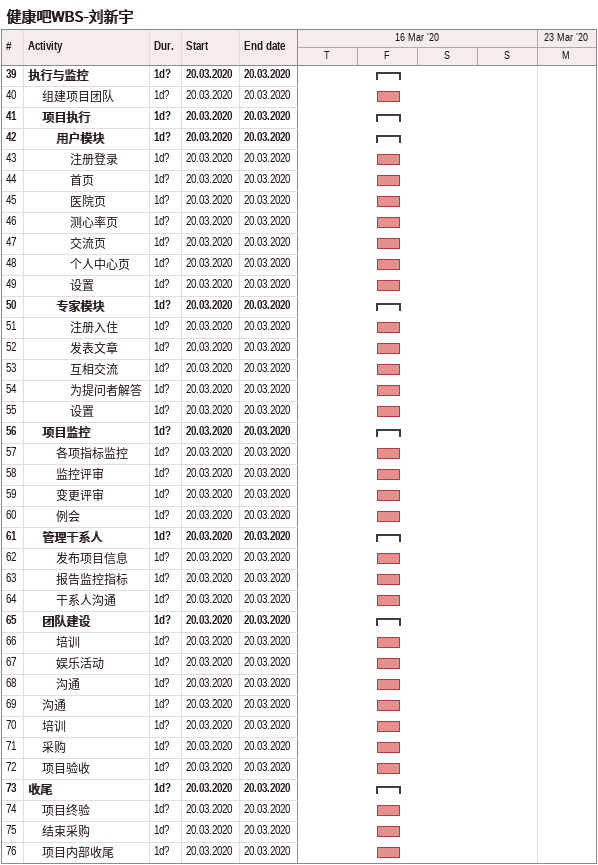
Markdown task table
健康吧WBS-刘新宇

| ID | Level | Task | Duration | Start | Finish |
|---|---|---|---|---|---|
| 39 | 1 | **执行与监控** | 1d? | 2020-03-20 | 2020-03-20 |
| 40 | 2 | 组建项目团队 | 1d? | 2020-03-20 | 2020-03-20 |
| 41 | 2 | **项目执行** | 1d? | 2020-03-20 | 2020-03-20 |
| 42 | 3 | **用户模块** | 1d? | 2020-03-20 | 2020-03-20 |
| 43 | 4 | 注册登录 | 1d? | 2020-03-20 | 2020-03-20 |
| 44 | 4 | 首页 | 1d? | 2020-03-20 | 2020-03-20 |
| 45 | 4 | 医院页 | 1d? | 2020-03-20 | 2020-03-20 |
| 46 | 4 | 测心率页 | 1d? | 2020-03-20 | 2020-03-20 |
| 47 | 4 | 交流页 | 1d? | 2020-03-20 | 2020-03-20 |
| 48 | 4 | 个人中心页 | 1d? | 2020-03-20 | 2020-03-20 |
| 49 | 4 | 设置 | 1d? | 2020-03-20 | 2020-03-20 |
| 50 | 3 | **专家模块** | 1d? | 2020-03-20 | 2020-03-20 |
| 51 | 4 | 注册入住 | 1d? | 2020-03-20 | 2020-03-20 |
| 52 | 4 | 发表文章 | 1d? | 2020-03-20 | 2020-03-20 |
| 53 | 4 | 互相交流 | 1d? | 2020-03-20 | 2020-03-20 |
| 54 | 4 | 为提问者解答 | 1d? | 2020-03-20 | 2020-03-20 |
| 55 | 4 | 设置 | 1d? | 2020-03-20 | 2020-03-20 |
| 56 | 2 | **项目监控** | 1d? | 2020-03-20 | 2020-03-20 |
| 57 | 3 | 各项指标监控 | 1d? | 2020-03-20 | 2020-03-20 |
| 58 | 3 | 监控评审 | 1d? | 2020-03-20 | 2020-03-20 |
| 59 | 3 | 变更评审 | 1d? | 2020-03-20 | 2020-03-20 |
| 60 | 3 | 例会 | 1d? | 2020-03-20 | 2020-03-20 |
| 61 | 2 | **管理干系人** | 1d? | 2020-03-20 | 2020-03-20 |
| 62 | 3 | 发布项目信息 | 1d? | 2020-03-20 | 2020-03-20 |
| 63 | 3 | 报告监控指标 | 1d? | 2020-03-20 | 2020-03-20 |
| 64 | 3 | 干系人沟通 | 1d? | 2020-03-20 | 2020-03-20 |
| 65 | 2 | **团队建设** | 1d? | 2020-03-20 | 2020-03-20 |
| 66 | 3 | 培训 | 1d? | 2020-03-20 | 2020-03-20 |
| 67 | 3 | 娱乐活动 | 1d? | 2020-03-20 | 2020-03-20 |
| 68 | 3 | 沟通 | 1d? | 2020-03-20 | 2020-03-20 |
| 69 | 2 | 沟通 | 1d? | 2020-03-20 | 2020-03-20 |
| 70 | 2 | 培训 | 1d? | 2020-03-20 | 2020-03-20 |
| 71 | 2 | 采购 | 1d? | 2020-03-20 | 2020-03-20 |
| 72 | 2 | 项目验收 | 1d? | 2020-03-20 | 2020-03-20 |
| 73 | 1 | **收尾** | 1d? | 2020-03-20 | 2020-03-20 |
| 74 | 2 | 项目终验 | 1d? | 2020-03-20 | 2020-03-20 |
| 75 | 2 | 结束采购 | 1d? | 2020-03-20 | 2020-03-20 |
| 76 | 2 | 项目内部收尾 | 1d? | 2020-03-20 | 2020-03-20 |
